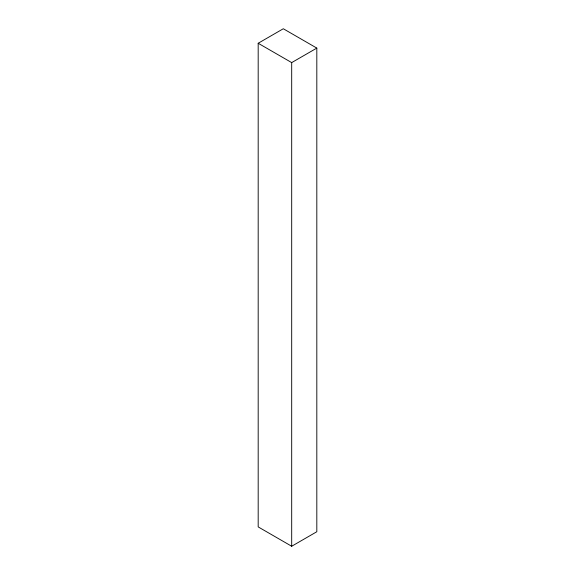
<?xml version="1.0" encoding="UTF-8"?>
<svg xmlns="http://www.w3.org/2000/svg" width="575" height="575" viewBox="0 0 575 575"><rect width="100%" height="100%" fill="white"/><g stroke="black" fill="none" stroke-linecap="round" stroke-linejoin="round"><path stroke-width="0.86" d="M258.182 43.262L283.31 28.75L316.818 48.099L316.818 531.738L291.69 546.25L258.182 526.901L258.182 43.262L291.69 62.603L316.818 48.099M291.69 62.603L291.69 546.25"/></g></svg>
